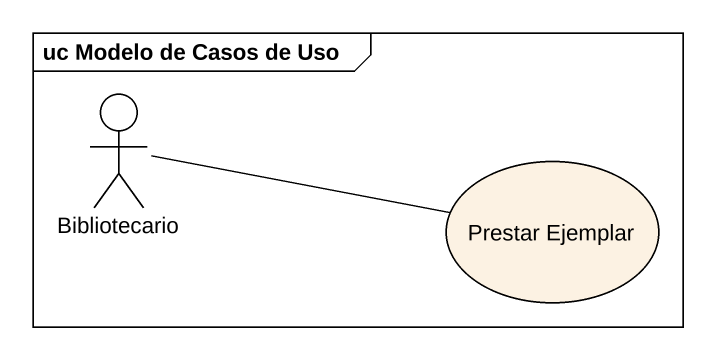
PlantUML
@startuml
mainframe uc Modelo de Casos de Uso
actor Bibliotecario
usecase "Prestar Ejemplar" as Prestar_Ejemplar
Bibliotecario -right- Prestar_Ejemplar
@enduml
